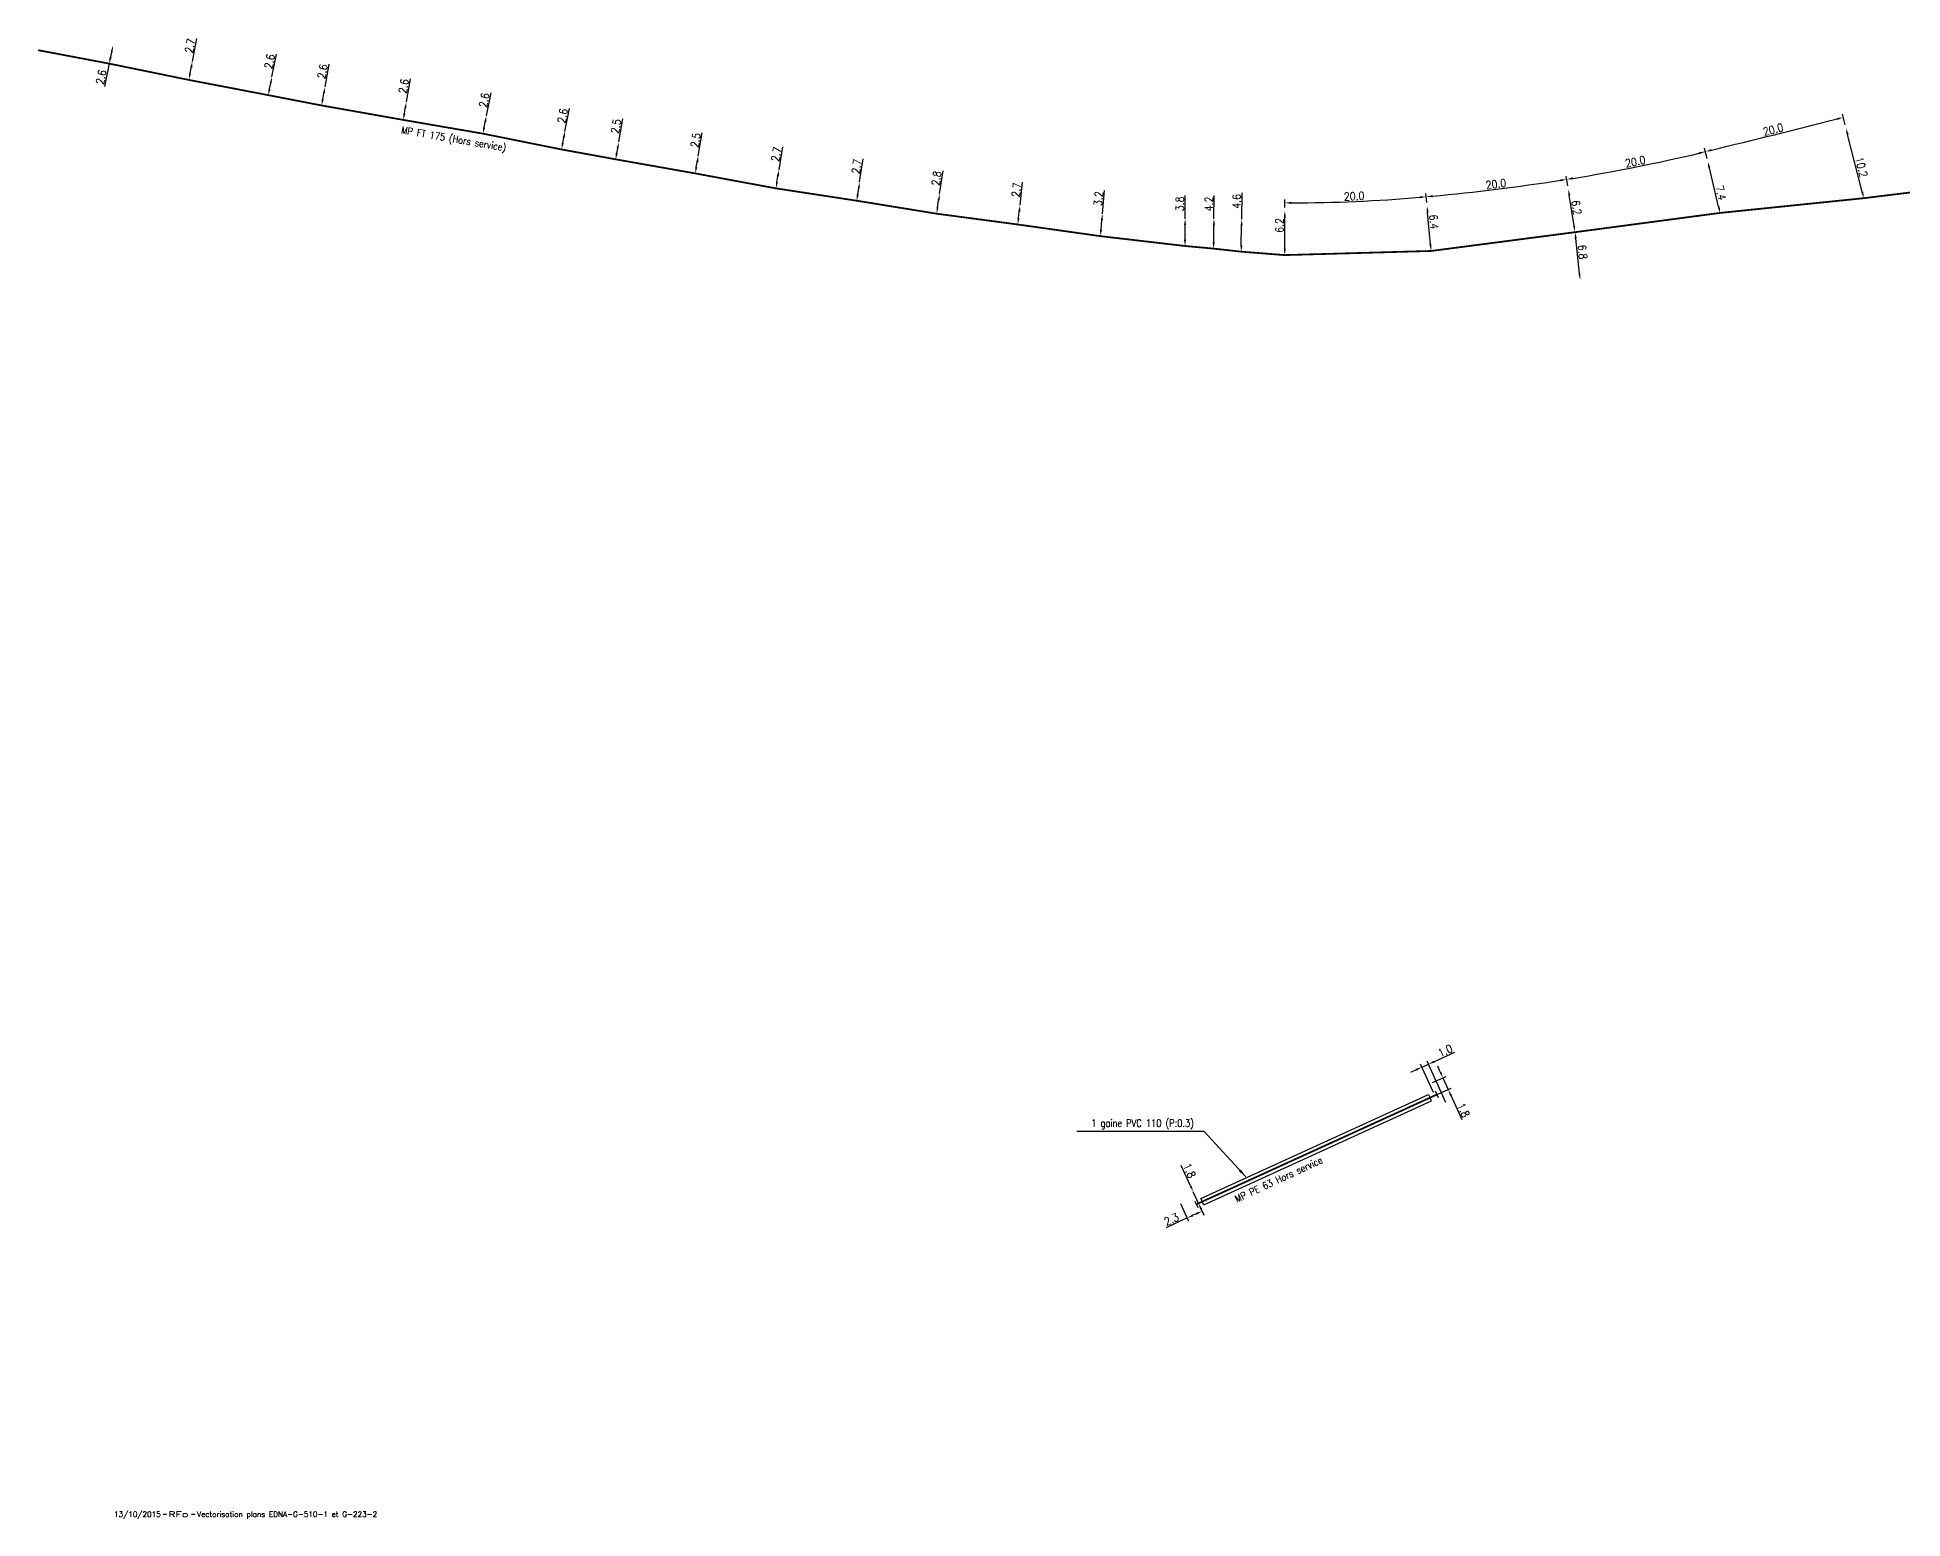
# Model space of a CAD drawing. Header units: millimetres. Extents: x 185000 to 185541, y 127257 to 127968.
# Drawn here: x 184999.9 to 185262.2, y 127760.1 to 127968.3 of the extents above; entities that cross this region are included whole.
import ezdxf
from ezdxf.enums import TextEntityAlignment as Align

# ---------------------------------------------------------------- set-up
doc = ezdxf.new("R2010")
doc.units = ezdxf.units.MM
doc.header["$PDMODE"] = 34
doc.layers.get('0').update_dxf_attribs({"linetype": 'CONTINUOUS'})
doc.layers.get('DEFPOINTS').update_dxf_attribs({"linetype": 'CONTINUOUS'})
doc.layers.add('G_908', color=5, linetype='CONTINUOUS')
doc.layers.add('G_910', color=7, linetype='CONTINUOUS', plot=False)
doc.styles.get("Standard").update_dxf_attribs({"font": 'romans.shx', "width": 0.85})
doc.linetypes.add('G_TYPB_PE', pattern='A,5,-0.3,["o",Standard,S=1.5,R=0,X=0,Y=-0.5],-1.65', length=6.95)
doc.linetypes.add('MP_HS', pattern='A,2,-1,["G",Standard,S=0.85,R=0,X=-0.27,Y=-0.4],-1', length=4)
doc.dimstyles.get("Standard").update_dxf_attribs({"dimtxt": 1.5, "dimasz": 1.2, "dimexe": 0.625, "dimexo": 0.625, "dimgap": 0.25, "dimtad": 1, "dimdec": 1, "dimzin": 0, "dimdsep": 46, "dimtxsty": 'Standard', "dimcen": -0.5, "dimadec": 0, "dimazin": 0, "dimtfac": 1, "dimtdec": 1, "dimtmove": 0, "dimatfit": 3, "dimfxl": 0, "dimtolj": 1, "dimtzin": 0, "dimarcsym": 0})

# ---------------------------------------------------------------- blocks, each defined once
blk = doc.blocks.new('*D2')
at = {"layer": 'DEFPOINTS', "color": 0, "linetype": 'Continuous', "transparency": 16777216}
for p in [(185195.5, 127824.01), (185196.39, 127819.61), (185198.13, 127818.18)]:
    blk.add_point(p, dxfattribs=at)
at = {"layer": 'G_908', "color": 0, "linetype": 'Continuous', "lineweight": -2, "transparency": 16777216}
for p, q in [((185196.32, 127824.38), (185199.18, 127825.68)), ((185193.77, 127823.23), (185192.95, 127822.86)), ((185196.2, 127820.04), (185194.39, 127824.02)), ((185194.59, 127823.6), (185195.5, 127824.01)), ((185197.94, 127818.61), (185195.31, 127824.44))]:
    blk.add_line(p, q, dxfattribs=at)
at = {"layer": 'G_908', "color": 0, "linetype": 'Continuous', "transparency": 16777216}
for points in [[(185193.71, 127823.36), (185193.83, 127823.09), (185194.59, 127823.6)], [(185196.26, 127824.52), (185196.38, 127824.24), (185195.5, 127824.01)]]:
    blk.add_solid(points, dxfattribs=at)
at = {"layer": 'G_908', "color": 0, "linetype": 'Continuous', "transparency": 16777216, "insert": (185197.85, 127825.9), "char_height": 1.125, "attachment_point": 5, "rotation": 24.341}
blk.add_mtext('\\A1;1.0', dxfattribs=at)
blk = doc.blocks.new('*D3')
at = {"layer": 'DEFPOINTS', "color": 0, "linetype": 'Continuous', "transparency": 16777216}
for p in [(185195.65, 127821.25), (185197.53, 127822.1), (185196.39, 127819.61)]:
    blk.add_point(p, dxfattribs=at)
at = {"layer": 'G_908', "color": 0, "linetype": 'Continuous', "lineweight": -2, "transparency": 16777216}
for p, q in [((185197.16, 127822.92), (185196.79, 127823.74)), ((185196.08, 127821.44), (185197.96, 127822.3)), ((185196.82, 127819.8), (185198.7, 127820.66)), ((185197.53, 127822.1), (185198.27, 127820.46)), ((185198.64, 127819.64), (185200.19, 127816.23))]:
    blk.add_line(p, q, dxfattribs=at)
at = {"layer": 'G_908', "color": 0, "linetype": 'Continuous', "transparency": 16777216}
for points in [[(185197.3, 127822.98), (185197.02, 127822.86), (185197.53, 127822.1)], [(185198.78, 127819.7), (185198.51, 127819.58), (185198.27, 127820.46)]]:
    blk.add_solid(points, dxfattribs=at)
at = {"layer": 'G_908', "color": 0, "linetype": 'Continuous', "transparency": 16777216, "insert": (185200.41, 127817.56), "char_height": 1.125, "attachment_point": 5, "rotation": 294.341}
blk.add_mtext('\\A1;1.8', dxfattribs=at)
blk = doc.blocks.new('*D4')
at = {"layer": 'DEFPOINTS', "color": 0, "linetype": 'Continuous', "transparency": 16777216}
for p in [(185160.45, 127804.86), (185163.16, 127804.45), (185161.57, 127802.4)]:
    blk.add_point(p, dxfattribs=at)
at = {"layer": 'G_908', "color": 0, "linetype": 'Continuous', "lineweight": -2, "transparency": 16777216}
for p, q in [((185160.64, 127804.43), (185161.77, 127801.97)), ((185161.57, 127802.4), (185158.59, 127801.03)), ((185162.85, 127802.98), (185162.39, 127802.77)), ((185163.36, 127804.02), (185163.86, 127802.93))]:
    blk.add_line(p, q, dxfattribs=at)
at = {"layer": 'G_908', "color": 0, "linetype": 'Continuous', "transparency": 16777216}
for points in [[(185162.33, 127802.91), (185162.45, 127802.64), (185161.57, 127802.4)], [(185162.78, 127803.12), (185162.91, 127802.84), (185163.66, 127803.35)]]:
    blk.add_solid(points, dxfattribs=at)
at = {"layer": 'G_908', "color": 0, "linetype": 'Continuous', "transparency": 16777216, "insert": (185159.36, 127802.21), "char_height": 1.125, "attachment_point": 5, "rotation": 24.5743}
blk.add_mtext('\\A1;2.3', dxfattribs=at)
blk = doc.blocks.new('*D5')
at = {"layer": 'DEFPOINTS', "color": 0, "linetype": 'Continuous', "transparency": 16777216}
for p in [(185162.42, 127806.08), (185162.42, 127806.08), (185163.16, 127804.45)]:
    blk.add_point(p, dxfattribs=at)
at = {"layer": 'G_908', "color": 0, "linetype": 'Continuous', "lineweight": -2, "transparency": 16777216}
for p, q in [((185162.04, 127806.9), (185160.73, 127809.76)), ((185163.16, 127804.45), (185162.42, 127806.08)), ((185163.54, 127803.63), (185163.91, 127802.81))]:
    blk.add_line(p, q, dxfattribs=at)
at = {"layer": 'G_908', "color": 0, "linetype": 'Continuous', "transparency": 16777216}
for points in [[(185162.18, 127806.96), (185161.91, 127806.84), (185162.42, 127806.08)], [(185163.68, 127803.69), (185163.4, 127803.57), (185163.16, 127804.45)]]:
    blk.add_solid(points, dxfattribs=at)
at = {"layer": 'G_908', "color": 0, "linetype": 'Continuous', "transparency": 16777216, "insert": (185161.88, 127809.05), "char_height": 1.125, "attachment_point": 5, "rotation": 294.5743}
blk.add_mtext('\\A1;1.8', dxfattribs=at)
blk = doc.blocks.new('G_340_07')
at = {"color": 0, "linetype": 'Continuous', "const_width": 0.25, "flags": 128}
blk.add_lwpolyline([(0, 0), (0.35, 0)], dxfattribs=at)
at = {"color": 0, "linetype": 'Continuous', "flags": 128}
blk.add_lwpolyline([(0.35, -0.5), (0.35, 0.5)], dxfattribs=at)
at = {"color": 0, "linetype": 'Continuous', "width": 0.75, "flags": 3}
for tag, p in [('DEF_LEG', (0, -5)), ('DEF_COUP', (0, -7.5)), ('DEF_TYPE', (0, -10))]:
    blk.add_attdef(tag, text='', height=1.2, dxfattribs=at).set_placement(p, align=Align.MIDDLE)
blk = doc.blocks.new('*D8')
at = {"layer": 'DEFPOINTS', "color": 0, "linetype": 'Continuous', "ltscale": 0.5, "transparency": 16777216}
for p in [(185175.3, 127943.93), (185175.3, 127943.93), (185175.29, 127937.73)]:
    blk.add_point(p, dxfattribs=at)
at = {"layer": 'G_908', "color": 0, "linetype": 'Continuous', "lineweight": -2, "ltscale": 0.5, "transparency": 16777216}
blk.add_line((185175.29, 127938.63), (185175.3, 127943.03), dxfattribs=at)
at = {"layer": 'G_908', "color": 0, "linetype": 'Continuous', "ltscale": 0.5, "transparency": 16777216}
for points in [[(185175.15, 127943.03), (185175.45, 127943.03), (185175.3, 127943.93)], [(185175.14, 127938.63), (185175.44, 127938.63), (185175.29, 127937.73)]]:
    blk.add_solid(points, dxfattribs=at)
at = {"layer": 'G_908', "color": 0, "linetype": 'Continuous', "ltscale": 0.5, "transparency": 16777216, "insert": (185174.55, 127941.9), "char_height": 1.125, "attachment_point": 5, "rotation": 89.8377}
blk.add_mtext('\\A1;6.2', dxfattribs=at)
blk = doc.blocks.new('*D9')
at = {"layer": 'DEFPOINTS', "color": 0, "linetype": 'Continuous', "ltscale": 0.5, "transparency": 16777216}
for p in [(185195.29, 127944.63), (185195.29, 127944.63), (185195.86, 127938.31)]:
    blk.add_point(p, dxfattribs=at)
at = {"layer": 'G_908', "color": 0, "linetype": 'Continuous', "lineweight": -2, "ltscale": 0.5, "transparency": 16777216}
blk.add_line((185195.78, 127939.21), (185195.37, 127943.74), dxfattribs=at)
at = {"layer": 'G_908', "color": 0, "linetype": 'Continuous', "ltscale": 0.5, "transparency": 16777216}
for points in [[(185195.52, 127943.75), (185195.22, 127943.72), (185195.29, 127944.63)], [(185195.93, 127939.22), (185195.63, 127939.19), (185195.86, 127938.31)]]:
    blk.add_solid(points, dxfattribs=at)
at = {"layer": 'G_908', "color": 0, "linetype": 'Continuous', "ltscale": 0.5, "transparency": 16777216, "insert": (185196.25, 127942.41), "char_height": 1.125, "attachment_point": 5, "rotation": 275.1269}
blk.add_mtext('\\A1;6.4', dxfattribs=at)
blk = doc.blocks.new('*D10')
at = {"layer": 'DEFPOINTS', "color": 0, "linetype": 'Continuous', "ltscale": 0.5, "transparency": 16777216}
for p in [(185215.15, 127947.02), (185215.15, 127947.02), (185216.11, 127940.95)]:
    blk.add_point(p, dxfattribs=at)
at = {"layer": 'G_908', "color": 0, "linetype": 'Continuous', "lineweight": -2, "ltscale": 0.5, "transparency": 16777216}
blk.add_line((185215.97, 127941.83), (185215.29, 127946.13), dxfattribs=at)
at = {"layer": 'G_908', "color": 0, "linetype": 'Continuous', "ltscale": 0.5, "transparency": 16777216}
for points in [[(185215.44, 127946.15), (185215.14, 127946.11), (185215.15, 127947.02)], [(185216.12, 127941.86), (185215.83, 127941.81), (185216.11, 127940.95)]]:
    blk.add_solid(points, dxfattribs=at)
at = {"layer": 'G_908', "color": 0, "linetype": 'Continuous', "ltscale": 0.5, "transparency": 16777216, "insert": (185216.32, 127944.42), "char_height": 1.125, "attachment_point": 5, "rotation": 279.0235}
blk.add_mtext('\\A1;6.2', dxfattribs=at)
blk = doc.blocks.new('*D11')
at = {"layer": 'DEFPOINTS', "color": 0, "linetype": 'Continuous', "ltscale": 0.5, "transparency": 16777216}
for p in [(185216.11, 127940.95), (185216.11, 127940.95), (185216.82, 127934.23)]:
    blk.add_point(p, dxfattribs=at)
at = {"layer": 'G_908', "color": 0, "linetype": 'Continuous', "lineweight": -2, "ltscale": 0.5, "transparency": 16777216}
for p, q in [((185216.58, 127940.99), (185216.58, 127940.99)), ((185216.73, 127935.13), (185216.21, 127940.05))]:
    blk.add_line(p, q, dxfattribs=at)
at = {"layer": 'G_908', "color": 0, "linetype": 'Continuous', "ltscale": 0.5, "transparency": 16777216}
for points in [[(185216.36, 127940.07), (185216.06, 127940.03), (185216.11, 127940.95)], [(185216.87, 127935.14), (185216.58, 127935.11), (185216.82, 127934.23)]]:
    blk.add_solid(points, dxfattribs=at)
at = {"layer": 'G_908', "color": 0, "linetype": 'Continuous', "ltscale": 0.5, "transparency": 16777216, "insert": (185217.16, 127938.17), "char_height": 1.125, "attachment_point": 5, "rotation": 275.9938}
blk.add_mtext('\\A1;6.8', dxfattribs=at)
blk = doc.blocks.new('*D12')
at = {"layer": 'DEFPOINTS', "color": 0, "linetype": 'Continuous', "ltscale": 0.5, "transparency": 16777216}
for p in [(185234.78, 127950.85), (185234.78, 127950.85), (185236.51, 127943.66)]:
    blk.add_point(p, dxfattribs=at)
at = {"layer": 'G_908', "color": 0, "linetype": 'Continuous', "lineweight": -2, "ltscale": 0.5, "transparency": 16777216}
blk.add_line((185236.3, 127944.53), (185234.99, 127949.98), dxfattribs=at)
at = {"layer": 'G_908', "color": 0, "linetype": 'Continuous', "ltscale": 0.5, "transparency": 16777216}
for points in [[(185235.14, 127950.01), (185234.84, 127949.94), (185234.78, 127950.85)], [(185236.45, 127944.57), (185236.15, 127944.5), (185236.51, 127943.66)]]:
    blk.add_solid(points, dxfattribs=at)
at = {"layer": 'G_908', "color": 0, "linetype": 'Continuous', "ltscale": 0.5, "transparency": 16777216, "insert": (185236.6, 127946.48), "char_height": 1.125, "attachment_point": 5, "rotation": 283.522}
blk.add_mtext('\\A1;7.4', dxfattribs=at)
blk = doc.blocks.new('*D13')
at = {"layer": 'DEFPOINTS', "color": 0, "linetype": 'Continuous', "ltscale": 0.5, "transparency": 16777216}
for p in [(185254.22, 127955.57), (185254.22, 127955.57), (185256.72, 127945.73)]:
    blk.add_point(p, dxfattribs=at)
at = {"layer": 'G_908', "color": 0, "linetype": 'Continuous', "lineweight": -2, "ltscale": 0.5, "transparency": 16777216}
blk.add_line((185256.5, 127946.6), (185254.44, 127954.69), dxfattribs=at)
at = {"layer": 'G_908', "color": 0, "linetype": 'Continuous', "ltscale": 0.5, "transparency": 16777216}
for points in [[(185254.58, 127954.73), (185254.29, 127954.66), (185254.22, 127955.57)], [(185256.64, 127946.64), (185256.35, 127946.56), (185256.72, 127945.73)]]:
    blk.add_solid(points, dxfattribs=at)
at = {"layer": 'G_908', "color": 0, "linetype": 'Continuous', "ltscale": 0.5, "transparency": 16777216, "insert": (185256.38, 127950.1), "char_height": 1.125, "attachment_point": 5, "rotation": 284.2796}
blk.add_mtext('\\A1;10.2', dxfattribs=at)
blk = doc.blocks.new('*D16')
at = {"layer": 'DEFPOINTS', "color": 0, "linetype": 'Continuous', "ltscale": 0.5, "transparency": 16777216}
for p in [(185169.23, 127942.76), (185169.23, 127942.76), (185169.17, 127938.21)]:
    blk.add_point(p, dxfattribs=at)
at = {"layer": 'G_908', "color": 0, "linetype": 'Continuous', "lineweight": -2, "ltscale": 0.5, "transparency": 16777216}
for p, q in [((185169.23, 127942.76), (185169.28, 127946.46)), ((185169.18, 127939.11), (185169.22, 127941.86))]:
    blk.add_line(p, q, dxfattribs=at)
at = {"layer": 'G_908', "color": 0, "linetype": 'Continuous', "ltscale": 0.5, "transparency": 16777216}
for points in [[(185169.07, 127941.87), (185169.37, 127941.86), (185169.23, 127942.76)], [(185169.03, 127939.12), (185169.33, 127939.11), (185169.17, 127938.21)]]:
    blk.add_solid(points, dxfattribs=at)
at = {"layer": 'G_908', "color": 0, "linetype": 'Continuous', "ltscale": 0.5, "transparency": 16777216, "insert": (185168.52, 127945.28), "char_height": 1.125, "attachment_point": 5, "rotation": 89.1927}
blk.add_mtext('\\A1;4.6', dxfattribs=at)
blk = doc.blocks.new('*D17')
at = {"layer": 'DEFPOINTS', "color": 0, "linetype": 'Continuous', "ltscale": 0.5, "transparency": 16777216}
for p in [(185165.33, 127942.82), (185165.33, 127942.82), (185165.28, 127938.64)]:
    blk.add_point(p, dxfattribs=at)
at = {"layer": 'G_908', "color": 0, "linetype": 'Continuous', "lineweight": -2, "ltscale": 0.5, "transparency": 16777216}
for p, q in [((185165.33, 127942.82), (185165.38, 127946.09)), ((185165.29, 127939.54), (185165.32, 127941.92))]:
    blk.add_line(p, q, dxfattribs=at)
at = {"layer": 'G_908', "color": 0, "linetype": 'Continuous', "ltscale": 0.5, "transparency": 16777216}
for points in [[(185165.17, 127941.92), (185165.47, 127941.91), (185165.33, 127942.82)], [(185165.14, 127939.54), (185165.44, 127939.53), (185165.28, 127938.64)]]:
    blk.add_solid(points, dxfattribs=at)
at = {"layer": 'G_908', "color": 0, "linetype": 'Continuous', "ltscale": 0.5, "transparency": 16777216, "insert": (185164.61, 127944.92), "char_height": 1.125, "attachment_point": 5, "rotation": 89.2191}
blk.add_mtext('\\A1;4.2', dxfattribs=at)
blk = doc.blocks.new('*D18')
at = {"layer": 'DEFPOINTS', "color": 0, "linetype": 'Continuous', "ltscale": 0.5, "transparency": 16777216}
for p in [(185161.27, 127942.84), (185161.27, 127942.84), (185161.26, 127939.01)]:
    blk.add_point(p, dxfattribs=at)
at = {"layer": 'G_908', "color": 0, "linetype": 'Continuous', "lineweight": -2, "ltscale": 0.5, "transparency": 16777216}
for p, q in [((185161.27, 127942.84), (185161.28, 127946.12)), ((185161.26, 127939.91), (185161.27, 127941.94))]:
    blk.add_line(p, q, dxfattribs=at)
at = {"layer": 'G_908', "color": 0, "linetype": 'Continuous', "ltscale": 0.5, "transparency": 16777216}
for points in [[(185161.12, 127941.94), (185161.42, 127941.94), (185161.27, 127942.84)], [(185161.11, 127939.91), (185161.41, 127939.91), (185161.26, 127939.01)]]:
    blk.add_solid(points, dxfattribs=at)
at = {"layer": 'G_908', "color": 0, "linetype": 'Continuous', "ltscale": 0.5, "transparency": 16777216, "insert": (185160.53, 127944.93), "char_height": 1.125, "attachment_point": 5, "rotation": 89.7863}
blk.add_mtext('\\A1;3.8', dxfattribs=at)
blk = doc.blocks.new('*D19')
at = {"layer": 'DEFPOINTS', "color": 0, "linetype": 'Continuous', "ltscale": 0.5, "transparency": 16777216}
for p in [(185149.65, 127943.52), (185149.65, 127943.52), (185149.37, 127940.39)]:
    blk.add_point(p, dxfattribs=at)
at = {"layer": 'G_908', "color": 0, "linetype": 'Continuous', "lineweight": -2, "ltscale": 0.5, "transparency": 16777216}
for p, q in [((185149.65, 127943.52), (185149.95, 127946.79)), ((185149.45, 127941.28), (185149.57, 127942.63))]:
    blk.add_line(p, q, dxfattribs=at)
at = {"layer": 'G_908', "color": 0, "linetype": 'Continuous', "ltscale": 0.5, "transparency": 16777216}
for points in [[(185149.42, 127942.64), (185149.72, 127942.61), (185149.65, 127943.52)], [(185149.3, 127941.3), (185149.6, 127941.27), (185149.37, 127940.39)]]:
    blk.add_solid(points, dxfattribs=at)
at = {"layer": 'G_908', "color": 0, "linetype": 'Continuous', "ltscale": 0.5, "transparency": 16777216, "insert": (185149.09, 127945.67), "char_height": 1.125, "attachment_point": 5, "rotation": 84.8482}
blk.add_mtext('\\A1;3.2', dxfattribs=at)
blk = doc.blocks.new('*D20')
at = {"layer": 'DEFPOINTS', "color": 0, "linetype": 'Continuous', "ltscale": 0.5, "transparency": 16777216}
for p in [(185138.06, 127944.74), (185138.06, 127944.74), (185137.75, 127942.03)]:
    blk.add_point(p, dxfattribs=at)
at = {"layer": 'G_908', "color": 0, "linetype": 'Continuous', "lineweight": -2, "ltscale": 0.5, "transparency": 16777216}
for p, q in [((185138.06, 127944.74), (185138.43, 127948)), ((185137.85, 127942.93), (185137.95, 127943.85))]:
    blk.add_line(p, q, dxfattribs=at)
at = {"layer": 'G_908', "color": 0, "linetype": 'Continuous', "ltscale": 0.5, "transparency": 16777216}
for points in [[(185137.8, 127943.87), (185138.1, 127943.83), (185138.06, 127944.74)], [(185137.7, 127942.94), (185138, 127942.91), (185137.75, 127942.03)]]:
    blk.add_solid(points, dxfattribs=at)
at = {"layer": 'G_908', "color": 0, "linetype": 'Continuous', "ltscale": 0.5, "transparency": 16777216, "insert": (185137.55, 127946.9), "char_height": 1.125, "attachment_point": 5, "rotation": 83.4578}
blk.add_mtext('\\A1;2.7', dxfattribs=at)
blk = doc.blocks.new('*D21')
at = {"layer": 'DEFPOINTS', "color": 0, "linetype": 'Continuous', "ltscale": 0.5, "transparency": 16777216}
for p in [(185126.75, 127946.34), (185126.75, 127946.34), (185126.33, 127943.55)]:
    blk.add_point(p, dxfattribs=at)
at = {"layer": 'G_908', "color": 0, "linetype": 'Continuous', "lineweight": -2, "ltscale": 0.5, "transparency": 16777216}
for p, q in [((185126.75, 127946.34), (185127.23, 127949.58)), ((185126.47, 127944.44), (185126.62, 127945.45))]:
    blk.add_line(p, q, dxfattribs=at)
at = {"layer": 'G_908', "color": 0, "linetype": 'Continuous', "ltscale": 0.5, "transparency": 16777216}
for points in [[(185126.47, 127945.47), (185126.76, 127945.43), (185126.75, 127946.34)], [(185126.32, 127944.46), (185126.61, 127944.42), (185126.33, 127943.55)]]:
    blk.add_solid(points, dxfattribs=at)
at = {"layer": 'G_908', "color": 0, "linetype": 'Continuous', "ltscale": 0.5, "transparency": 16777216, "insert": (185126.31, 127948.52), "char_height": 1.125, "attachment_point": 5, "rotation": 81.5388}
blk.add_mtext('\\A1;2.8', dxfattribs=at)
blk = doc.blocks.new('*D22')
at = {"layer": 'DEFPOINTS', "color": 0, "linetype": 'Continuous', "ltscale": 0.5, "transparency": 16777216}
for p in [(185115.51, 127948.01), (185115.51, 127948.01), (185115.12, 127945.37)]:
    blk.add_point(p, dxfattribs=at)
at = {"layer": 'G_908', "color": 0, "linetype": 'Continuous', "lineweight": -2, "ltscale": 0.5, "transparency": 16777216}
for p, q in [((185115.51, 127948.01), (185115.99, 127951.25)), ((185115.25, 127946.26), (185115.38, 127947.12))]:
    blk.add_line(p, q, dxfattribs=at)
at = {"layer": 'G_908', "color": 0, "linetype": 'Continuous', "ltscale": 0.5, "transparency": 16777216}
for points in [[(185115.1, 127946.28), (185115.4, 127946.24), (185115.12, 127945.37)], [(185115.23, 127947.14), (185115.53, 127947.1), (185115.51, 127948.01)]]:
    blk.add_solid(points, dxfattribs=at)
at = {"layer": 'G_908', "color": 0, "linetype": 'Continuous', "ltscale": 0.5, "transparency": 16777216, "insert": (185115.08, 127950.19), "char_height": 1.125, "attachment_point": 5, "rotation": 81.5388}
blk.add_mtext('\\A1;2.7', dxfattribs=at)
blk = doc.blocks.new('*D23')
at = {"layer": 'DEFPOINTS', "color": 0, "linetype": 'Continuous', "ltscale": 0.5, "transparency": 16777216}
for p in [(185104.17, 127949.72), (185104.17, 127949.72), (185103.73, 127947.11)]:
    blk.add_point(p, dxfattribs=at)
at = {"layer": 'G_908', "color": 0, "linetype": 'Continuous', "lineweight": -2, "ltscale": 0.5, "transparency": 16777216}
for p, q in [((185104.17, 127949.72), (185104.72, 127952.95)), ((185103.88, 127948), (185104.02, 127948.83))]:
    blk.add_line(p, q, dxfattribs=at)
at = {"layer": 'G_908', "color": 0, "linetype": 'Continuous', "ltscale": 0.5, "transparency": 16777216}
for points in [[(185103.87, 127948.86), (185104.17, 127948.81), (185104.17, 127949.72)], [(185103.73, 127948.02), (185104.03, 127947.97), (185103.73, 127947.11)]]:
    blk.add_solid(points, dxfattribs=at)
at = {"layer": 'G_908', "color": 0, "linetype": 'Continuous', "ltscale": 0.5, "transparency": 16777216, "insert": (185103.78, 127951.91), "char_height": 1.125, "attachment_point": 5, "rotation": 80.3931}
blk.add_mtext('\\A1;2.7', dxfattribs=at)
blk = doc.blocks.new('*D24')
at = {"layer": 'DEFPOINTS', "color": 0, "linetype": 'Continuous', "ltscale": 0.5, "transparency": 16777216}
for p in [(185092.82, 127951.69), (185092.82, 127951.69), (185092.39, 127949.21)]:
    blk.add_point(p, dxfattribs=at)
at = {"layer": 'G_908', "color": 0, "linetype": 'Continuous', "lineweight": -2, "ltscale": 0.5, "transparency": 16777216}
for p, q in [((185092.82, 127951.69), (185093.38, 127954.92)), ((185092.54, 127950.09), (185092.67, 127950.8))]:
    blk.add_line(p, q, dxfattribs=at)
at = {"layer": 'G_908', "color": 0, "linetype": 'Continuous', "ltscale": 0.5, "transparency": 16777216}
for points in [[(185092.52, 127950.83), (185092.81, 127950.78), (185092.82, 127951.69)], [(185092.39, 127950.12), (185092.69, 127950.07), (185092.39, 127949.21)]]:
    blk.add_solid(points, dxfattribs=at)
at = {"layer": 'G_908', "color": 0, "linetype": 'Continuous', "ltscale": 0.5, "transparency": 16777216, "insert": (185092.44, 127953.88), "char_height": 1.125, "attachment_point": 5, "rotation": 80.1277}
blk.add_mtext('\\A1;2.5', dxfattribs=at)
blk = doc.blocks.new('*D25')
at = {"layer": 'DEFPOINTS', "color": 0, "linetype": 'Continuous', "ltscale": 0.5, "transparency": 16777216}
for p in [(185081.64, 127953.65), (185081.64, 127953.65), (185081.21, 127951.19)]:
    blk.add_point(p, dxfattribs=at)
at = {"layer": 'G_908', "color": 0, "linetype": 'Continuous', "lineweight": -2, "ltscale": 0.5, "transparency": 16777216}
for p, q in [((185081.64, 127953.65), (185082.21, 127956.88)), ((185081.36, 127952.08), (185081.49, 127952.77))]:
    blk.add_line(p, q, dxfattribs=at)
at = {"layer": 'G_908', "color": 0, "linetype": 'Continuous', "ltscale": 0.5, "transparency": 16777216}
for points in [[(185081.22, 127952.1), (185081.51, 127952.05), (185081.21, 127951.19)], [(185081.34, 127952.79), (185081.63, 127952.74), (185081.64, 127953.65)]]:
    blk.add_solid(points, dxfattribs=at)
at = {"layer": 'G_908', "color": 0, "linetype": 'Continuous', "ltscale": 0.5, "transparency": 16777216, "insert": (185081.26, 127955.84), "char_height": 1.125, "attachment_point": 5, "rotation": 80.0252}
blk.add_mtext('\\A1;2.5', dxfattribs=at)
blk = doc.blocks.new('*D26')
at = {"layer": 'DEFPOINTS', "color": 0, "linetype": 'Continuous', "ltscale": 0.5, "transparency": 16777216}
for p in [(185074.07, 127955.11), (185074.07, 127955.11), (185073.58, 127952.58)]:
    blk.add_point(p, dxfattribs=at)
at = {"layer": 'G_908', "color": 0, "linetype": 'Continuous', "lineweight": -2, "ltscale": 0.5, "transparency": 16777216}
for p, q in [((185074.07, 127955.11), (185074.69, 127958.33)), ((185073.75, 127953.47), (185073.9, 127954.22))]:
    blk.add_line(p, q, dxfattribs=at)
at = {"layer": 'G_908', "color": 0, "linetype": 'Continuous', "ltscale": 0.5, "transparency": 16777216}
for points in [[(185073.75, 127954.25), (185074.05, 127954.2), (185074.07, 127955.11)], [(185073.61, 127953.5), (185073.9, 127953.44), (185073.58, 127952.58)]]:
    blk.add_solid(points, dxfattribs=at)
at = {"layer": 'G_908', "color": 0, "linetype": 'Continuous', "ltscale": 0.5, "transparency": 16777216, "insert": (185073.73, 127957.3), "char_height": 1.125, "attachment_point": 5, "rotation": 79.1148}
blk.add_mtext('\\A1;2.6', dxfattribs=at)
blk = doc.blocks.new('*D27')
at = {"layer": 'DEFPOINTS', "color": 0, "linetype": 'Continuous', "ltscale": 0.5, "transparency": 16777216}
for p in [(185063.04, 127957.32), (185063.04, 127957.32), (185062.53, 127954.8)]:
    blk.add_point(p, dxfattribs=at)
at = {"layer": 'G_908', "color": 0, "linetype": 'Continuous', "lineweight": -2, "ltscale": 0.5, "transparency": 16777216}
for p, q in [((185063.04, 127957.32), (185063.68, 127960.53)), ((185062.71, 127955.68), (185062.86, 127956.43))]:
    blk.add_line(p, q, dxfattribs=at)
at = {"layer": 'G_908', "color": 0, "linetype": 'Continuous', "ltscale": 0.5, "transparency": 16777216}
for points in [[(185062.71, 127956.46), (185063.01, 127956.41), (185063.04, 127957.32)], [(185062.56, 127955.71), (185062.86, 127955.65), (185062.53, 127954.8)]]:
    blk.add_solid(points, dxfattribs=at)
at = {"layer": 'G_908', "color": 0, "linetype": 'Continuous', "ltscale": 0.5, "transparency": 16777216, "insert": (185062.71, 127959.51), "char_height": 1.125, "attachment_point": 5, "rotation": 78.6621}
blk.add_mtext('\\A1;2.6', dxfattribs=at)
blk = doc.blocks.new('*D28')
at = {"layer": 'DEFPOINTS', "color": 0, "linetype": 'Continuous', "ltscale": 0.5, "transparency": 16777216}
for p in [(185051.78, 127959.27), (185051.78, 127959.27), (185051.34, 127956.73)]:
    blk.add_point(p, dxfattribs=at)
at = {"layer": 'G_908', "color": 0, "linetype": 'Continuous', "lineweight": -2, "ltscale": 0.5, "transparency": 16777216}
for p, q in [((185051.78, 127959.27), (185052.34, 127962.5)), ((185051.49, 127957.62), (185051.62, 127958.39))]:
    blk.add_line(p, q, dxfattribs=at)
at = {"layer": 'G_908', "color": 0, "linetype": 'Continuous', "ltscale": 0.5, "transparency": 16777216}
for points in [[(185051.48, 127958.41), (185051.77, 127958.36), (185051.78, 127959.27)], [(185051.34, 127957.64), (185051.64, 127957.59), (185051.34, 127956.73)]]:
    blk.add_solid(points, dxfattribs=at)
at = {"layer": 'G_908', "color": 0, "linetype": 'Continuous', "ltscale": 0.5, "transparency": 16777216, "insert": (185051.39, 127961.46), "char_height": 1.125, "attachment_point": 5, "rotation": 80.1729}
blk.add_mtext('\\A1;2.6', dxfattribs=at)
blk = doc.blocks.new('*D29')
at = {"layer": 'DEFPOINTS', "color": 0, "linetype": 'Continuous', "ltscale": 0.5, "transparency": 16777216}
for p in [(185040.34, 127961.36), (185040.34, 127961.36), (185039.86, 127958.76)]:
    blk.add_point(p, dxfattribs=at)
at = {"layer": 'G_908', "color": 0, "linetype": 'Continuous', "lineweight": -2, "ltscale": 0.5, "transparency": 16777216}
for p, q in [((185040.34, 127961.36), (185040.92, 127964.58)), ((185040.02, 127959.64), (185040.17, 127960.47))]:
    blk.add_line(p, q, dxfattribs=at)
at = {"layer": 'G_908', "color": 0, "linetype": 'Continuous', "ltscale": 0.5, "transparency": 16777216}
for points in [[(185039.88, 127959.67), (185040.17, 127959.62), (185039.86, 127958.76)], [(185040.03, 127960.5), (185040.32, 127960.44), (185040.34, 127961.36)]]:
    blk.add_solid(points, dxfattribs=at)
at = {"layer": 'G_908', "color": 0, "linetype": 'Continuous', "ltscale": 0.5, "transparency": 16777216, "insert": (185039.97, 127963.55), "char_height": 1.125, "attachment_point": 5, "rotation": 79.6838}
blk.add_mtext('\\A1;2.6', dxfattribs=at)
blk = doc.blocks.new('*D30')
at = {"layer": 'DEFPOINTS', "color": 0, "linetype": 'Continuous', "ltscale": 0.5, "transparency": 16777216}
for p in [(185032.87, 127962.77), (185032.87, 127962.77), (185032.36, 127960.21)]:
    blk.add_point(p, dxfattribs=at)
at = {"layer": 'G_908', "color": 0, "linetype": 'Continuous', "lineweight": -2, "ltscale": 0.5, "transparency": 16777216}
for p, q in [((185032.87, 127962.77), (185033.5, 127965.99)), ((185032.54, 127961.09), (185032.69, 127961.89))]:
    blk.add_line(p, q, dxfattribs=at)
at = {"layer": 'G_908', "color": 0, "linetype": 'Continuous', "ltscale": 0.5, "transparency": 16777216}
for points in [[(185032.55, 127961.91), (185032.84, 127961.86), (185032.87, 127962.77)], [(185032.39, 127961.12), (185032.68, 127961.06), (185032.36, 127960.21)]]:
    blk.add_solid(points, dxfattribs=at)
at = {"layer": 'G_908', "color": 0, "linetype": 'Continuous', "ltscale": 0.5, "transparency": 16777216, "insert": (185032.54, 127964.96), "char_height": 1.125, "attachment_point": 5, "rotation": 78.8522}
blk.add_mtext('\\A1;2.6', dxfattribs=at)
blk = doc.blocks.new('*D31')
at = {"layer": 'DEFPOINTS', "color": 0, "linetype": 'Continuous', "ltscale": 0.5, "transparency": 16777216}
for p in [(185021.68, 127964.96), (185021.68, 127964.96), (185021.18, 127962.35)]:
    blk.add_point(p, dxfattribs=at)
at = {"layer": 'G_908', "color": 0, "linetype": 'Continuous', "lineweight": -2, "ltscale": 0.5, "transparency": 16777216}
for p, q in [((185021.68, 127964.96), (185022.3, 127968.18)), ((185021.35, 127963.23), (185021.51, 127964.07))]:
    blk.add_line(p, q, dxfattribs=at)
at = {"layer": 'G_908', "color": 0, "linetype": 'Continuous', "ltscale": 0.5, "transparency": 16777216}
for points in [[(185021.36, 127964.1), (185021.66, 127964.05), (185021.68, 127964.96)], [(185021.2, 127963.26), (185021.49, 127963.2), (185021.18, 127962.35)]]:
    blk.add_solid(points, dxfattribs=at)
at = {"layer": 'G_908', "color": 0, "linetype": 'Continuous', "ltscale": 0.5, "transparency": 16777216, "insert": (185021.34, 127967.15), "char_height": 1.125, "attachment_point": 5, "rotation": 79.0898}
blk.add_mtext('\\A1;2.7', dxfattribs=at)
blk = doc.blocks.new('*D32')
at = {"layer": 'DEFPOINTS', "color": 0, "linetype": 'Continuous', "ltscale": 0.5, "transparency": 16777216}
for p in [(185010.51, 127967.15), (185010.51, 127967.15), (185010, 127964.64)]:
    blk.add_point(p, dxfattribs=at)
at = {"layer": 'G_908', "color": 0, "linetype": 'Continuous', "lineweight": -2, "ltscale": 0.5, "transparency": 16777216}
for p, q in [((185010, 127964.64), (185009.34, 127961.43)), ((185010.33, 127966.27), (185010.18, 127965.53))]:
    blk.add_line(p, q, dxfattribs=at)
at = {"layer": 'G_908', "color": 0, "linetype": 'Continuous', "ltscale": 0.5, "transparency": 16777216}
for points in [[(185010.19, 127966.3), (185010.48, 127966.24), (185010.51, 127967.15)], [(185010.03, 127965.56), (185010.33, 127965.5), (185010, 127964.64)]]:
    blk.add_solid(points, dxfattribs=at)
at = {"layer": 'G_908', "color": 0, "linetype": 'Continuous', "ltscale": 0.5, "transparency": 16777216, "insert": (185008.85, 127962.75), "char_height": 1.125, "attachment_point": 5, "rotation": 78.4417}
blk.add_mtext('\\A1;2.6', dxfattribs=at)
blk = doc.blocks.new('GIS_MODF')
at = {"color": 0, "linetype": 'Continuous', "flags": 128}
for points in [[(-2.26, -0.01), (-1.76, -0.01)], [(1.76, -0.01), (2.26, -0.01)]]:
    blk.add_lwpolyline(points, dxfattribs=at)
at = {"color": 0, "linetype": 'Continuous'}
blk.add_attdef('DATE', text='', height=0.75, dxfattribs=at).set_placement((-2.58, -0.39), align=Align.RIGHT)
at = {"color": 0, "linetype": 'Continuous', "width": 3.590909}
blk.add_attdef('USER', text='', height=0.75, dxfattribs=at).set_placement((-1.52, -0.39), (1.31, -0.39), align=Align.FIT)
at = {"color": 0, "linetype": 'Continuous'}
blk.add_attdef('DESC', (2.53, -0.39), '', height=0.75, dxfattribs=at)
blk = doc.blocks.new('*D33')
at = {"layer": 'DEFPOINTS', "color": 0, "linetype": 'Continuous', "ltscale": 0.5, "transparency": 16777216}
for p in [(185175.3, 127943.93), (185188.56, 127945.44), (185195.29, 127944.63), (185195.86, 127938.31), (185175.29, 127937.73)]:
    blk.add_point(p, dxfattribs=at)
at = {"layer": 'G_908', "color": 0, "linetype": 'Continuous', "lineweight": -2, "ltscale": 0.5, "transparency": 16777216}
for p, q in [((185195.25, 127945.1), (185195.13, 127946.4)), ((185175.31, 127944.4), (185175.31, 127945.54))]:
    blk.add_line(p, q, dxfattribs=at)
blk.add_arc((185175.92, 128160.57), 215.5, 270.077, 274.8876, dxfattribs=at)
at = {"layer": 'G_908', "color": 0, "linetype": 'Continuous', "ltscale": 0.5, "transparency": 16777216}
for points in [[(185176.21, 127944.92), (185176.21, 127945.22), (185175.31, 127945.07)], [(185194.27, 127946), (185194.29, 127945.7), (185195.18, 127945.93)]]:
    blk.add_solid(points, dxfattribs=at)
at = {"layer": 'G_908', "color": 0, "linetype": 'Continuous', "ltscale": 0.5, "transparency": 16777216, "insert": (185185.04, 127946.01), "char_height": 1.125, "attachment_point": 5, "rotation": 2.4335}
blk.add_mtext('\\A1;20.0', dxfattribs=at)
blk = doc.blocks.new('*D34')
at = {"layer": 'DEFPOINTS', "color": 0, "linetype": 'Continuous', "ltscale": 0.5, "transparency": 16777216}
for p in [(185201.78, 127946.6), (185215.15, 127947.02), (185195.29, 127944.63), (185216.11, 127940.95), (185195.86, 127938.31)]:
    blk.add_point(p, dxfattribs=at)
at = {"layer": 'G_908', "color": 0, "linetype": 'Continuous', "lineweight": -2, "ltscale": 0.5, "transparency": 16777216}
for p, q in [((185215.08, 127947.48), (185214.86, 127948.84)), ((185195.25, 127945.1), (185195.13, 127946.4))]:
    blk.add_line(p, q, dxfattribs=at)
blk.add_arc((185169.01, 128237.55), 292.79, 275.303, 278.8474, dxfattribs=at)
at = {"layer": 'G_908', "color": 0, "linetype": 'Continuous', "ltscale": 0.5, "transparency": 16777216}
for points in [[(185196.09, 127945.86), (185196.06, 127946.16), (185195.18, 127945.93)], [(185214.02, 127948.39), (185214.07, 127948.09), (185214.93, 127948.38)]]:
    blk.add_solid(points, dxfattribs=at)
at = {"layer": 'G_908', "color": 0, "linetype": 'Continuous', "ltscale": 0.5, "transparency": 16777216, "insert": (185204.98, 127947.73), "char_height": 1.125, "attachment_point": 5, "rotation": 7.0752}
blk.add_mtext('\\A1;20.0', dxfattribs=at)
blk = doc.blocks.new('*D35')
at = {"layer": 'DEFPOINTS', "color": 0, "linetype": 'Continuous', "ltscale": 0.5, "transparency": 16777216}
for p in [(185221.47, 127949.51), (185234.78, 127950.85), (185215.15, 127947.02), (185236.51, 127943.66), (185216.11, 127940.95)]:
    blk.add_point(p, dxfattribs=at)
at = {"layer": 'G_908', "color": 0, "linetype": 'Continuous', "lineweight": -2, "ltscale": 0.5, "transparency": 16777216}
for p, q in [((185234.67, 127951.31), (185234.33, 127952.72)), ((185215.08, 127947.48), (185214.86, 127948.84))]:
    blk.add_line(p, q, dxfattribs=at)
blk.add_arc((185175.19, 128198.62), 253.38, 279.227, 283.3185, dxfattribs=at)
at = {"layer": 'G_908', "color": 0, "linetype": 'Continuous', "ltscale": 0.5, "transparency": 16777216}
for points in [[(185233.53, 127952.21), (185233.6, 127951.91), (185234.44, 127952.27)], [(185215.85, 127948.38), (185215.8, 127948.67), (185214.93, 127948.38)]]:
    blk.add_solid(points, dxfattribs=at)
at = {"layer": 'G_908', "color": 0, "linetype": 'Continuous', "ltscale": 0.5, "transparency": 16777216, "insert": (185224.58, 127950.87), "char_height": 1.125, "attachment_point": 5, "rotation": 11.2727}
blk.add_mtext('\\A1;20.0', dxfattribs=at)
blk = doc.blocks.new('*D36')
at = {"layer": 'DEFPOINTS', "color": 0, "linetype": 'Continuous', "ltscale": 0.5, "transparency": 16777216}
for p in [(185254.22, 127955.57), (185240.91, 127953.85), (185234.78, 127950.85), (185236.51, 127943.66), (185256.72, 127945.73)]:
    blk.add_point(p, dxfattribs=at)
at = {"layer": 'G_908', "color": 0, "linetype": 'Continuous', "lineweight": -2, "ltscale": 0.5, "transparency": 16777216}
for p, q in [((185254.1, 127956.02), (185253.71, 127957.54)), ((185234.67, 127951.31), (185234.33, 127952.74))]:
    blk.add_line(p, q, dxfattribs=at)
blk.add_arc((184881.13, 129421.41), 1511.01, 283.55612, 284.24548, dxfattribs=at)
at = {"layer": 'G_908', "color": 0, "linetype": 'Continuous', "ltscale": 0.5, "transparency": 16777216}
for points in [[(185252.92, 127957.01), (185252.99, 127956.72), (185253.83, 127957.08)], [(185235.35, 127952.35), (185235.27, 127952.64), (185234.44, 127952.28)]]:
    blk.add_solid(points, dxfattribs=at)
at = {"layer": 'G_908', "color": 0, "linetype": 'Continuous', "ltscale": 0.5, "transparency": 16777216, "insert": (185243.96, 127955.38), "char_height": 1.125, "attachment_point": 5, "rotation": 13.9008}
blk.add_mtext('\\A1;20.0', dxfattribs=at)

msp = doc.modelspace()

# ---------------------------------------------------------------- linework, layer by layer
at = {"layer": 'G_908', "color": 7, "linetype": 'CONTINUOUS'}
for p, q in [((185163.48, 127805.14), (185195.5, 127819.76)), ((185163.9, 127804.23), (185195.92, 127818.85)), ((185195.5, 127819.76), (185195.71, 127819.3)), ((185195.92, 127818.85), (185195.71, 127819.3)), ((185163.48, 127805.14), (185163.69, 127804.69)), ((185163.9, 127804.23), (185163.69, 127804.69))]:
    msp.add_line(p, q, dxfattribs=at)
at = {"layer": 'G_908', "linetype": 'MP_HS', "ltscale": 0.5, "const_width": 0.25, "flags": 128}
msp.add_lwpolyline([(185000, 127966.53), (185010, 127964.64), (185021.18, 127962.35), (185032.36, 127960.21), (185039.86, 127958.76), (185051.34, 127956.73), (185062.53, 127954.8), (185073.58, 127952.58), (185081.21, 127951.19), (185092.39, 127949.21), (185103.73, 127947.11), (185115.12, 127945.37), (185126.33, 127943.55), (185137.75, 127942.03), (185149.37, 127940.39), (185161.26, 127939.01), (185165.28, 127938.64), (185169.17, 127938.21), (185175.29, 127937.73), (185195.86, 127938.31), (185216.11, 127940.95), (185236.51, 127943.66), (185256.72, 127945.73), (185271.58, 127947.55), (185330.46, 127961.4)], dxfattribs=at)
at = {"layer": 'G_908', "linetype": 'MP_HS', "const_width": 0.25, "flags": 128}
msp.add_lwpolyline([(185163.16, 127804.45), (185196.39, 127819.61)], dxfattribs=at)

# ---------------------------------------------------------------- block references
at = {"layer": 'G_908'}
for p, rotation in [((185196.39, 127819.61), 24.53080476672114), ((185163.16, 127804.45), 204.53080476574)]:
    msp.add_blockref('G_340_07', p, dxfattribs=dict(at, rotation=rotation))
at = {"layer": 'G_910', "ltscale": 0.5}
ref = msp.add_blockref('GIS_MODF', (185019.82, 127760.77), dxfattribs=at)
ref.add_attrib('DATE', '13/10/2015', dxfattribs={"layer": '0', "color": 0, "linetype": 'Continuous', "height": 0.75}).set_placement((185017.23, 127760.38), align=Align.RIGHT)
ref.add_attrib('USER', 'RFo', dxfattribs={"layer": '0', "color": 0, "linetype": 'Continuous', "height": 0.75, "width": 1.436364}).set_placement((185018.3, 127760.38), (185021.12, 127760.38), align=Align.FIT)
ref.add_attrib('DESC', 'Vectorisation plans EDNA-G-510-1 et G-223-2', (185022.34, 127760.38), dxfattribs={"layer": '0', "color": 0, "linetype": 'Continuous', "height": 0.75})

# ---------------------------------------------------------------- texts
at = {"layer": 'G_908', "linetype": 'G_TYPB_PE', "width": 0.85}
for s, rotation, p in [('MP FT 175 (Hors service)', 350.3395, (185058.42, 127954)), ('MP PE 63 Hors service', 24.8015, (185174.42, 127807.85))]:
    msp.add_text(s, height=1, rotation=rotation, dxfattribs=at).set_placement(p, align=Align.MIDDLE)
at = {"layer": 'G_908', "linetype": 'Continuous', "insert": (185162.5, 127815.56), "char_height": 1, "attachment_point": 6}
msp.add_mtext('1 gaine PVC 110 (P:0.3)', dxfattribs=at)

# ---------------------------------------------------------------- dimensions: what is measured, and where the dimension line sits
at = {"layer": 'G_908', "linetype": 'Continuous', "ltscale": 0.5}
for base, p1, p2, angle, picture, middle in [((185010.51, 127967.15), (185010, 127964.64), (185010.51, 127967.15), 258.4417, '*D32', (185009.58, 127962.6)), ((185021.68, 127964.96), (185021.18, 127962.35), (185021.68, 127964.96), 259.0898, '*D31', (185022.08, 127967.01)), ((185032.87, 127962.77), (185032.36, 127960.21), (185032.87, 127962.77), 258.8522, '*D30', (185033.27, 127964.82)), ((185040.34, 127961.36), (185039.86, 127958.76), (185040.34, 127961.36), 259.6838, '*D29', (185040.71, 127963.41)), ((185051.78, 127959.27), (185051.34, 127956.73), (185051.78, 127959.27), 260.1729, '*D28', (185052.13, 127961.33)), ((185063.04, 127957.32), (185062.53, 127954.8), (185063.04, 127957.32), 258.6621, '*D27', (185063.45, 127959.37)), ((185074.07, 127955.11), (185073.58, 127952.58), (185074.07, 127955.11), 259.1148, '*D26', (185074.46, 127957.16)), ((185081.64, 127953.65), (185081.21, 127951.19), (185081.64, 127953.65), 260.0252, '*D25', (185082, 127955.71)), ((185092.82, 127951.69), (185092.39, 127949.21), (185092.82, 127951.69), 260.1277, '*D24', (185093.18, 127953.75)), ((185254.2158, 127955.5653), (185256.7193, 127945.7289), (185254.2158, 127955.5653), 284.2796, '*D13', (185255.6529, 127949.9188)), ((185104.17, 127949.72), (185103.73, 127947.11), (185104.17, 127949.72), 260.3931, '*D23', (185104.52, 127951.78)), ((185115.51, 127948.01), (185115.12, 127945.37), (185115.51, 127948.01), 261.5388, '*D22', (185115.82, 127950.08)), ((185126.75, 127946.34), (185126.33, 127943.55), (185126.75, 127946.34), 261.5388, '*D21', (185127.06, 127948.41)), ((185234.78, 127950.85), (185236.51, 127943.66), (185234.78, 127950.85), 283.522, '*D12', (185235.87, 127946.3)), ((185138.06, 127944.74), (185137.75, 127942.03), (185138.06, 127944.74), 263.4578, '*D20', (185138.29, 127946.82)), ((185149.6525, 127943.5238), (185149.3696, 127940.3865), (185149.6525, 127943.5238), 264.8482, '*D19', (185149.8401, 127945.6046)), ((185161.27, 127942.84), (185161.26, 127939.01), (185161.27, 127942.84), 269.7863, '*D18', (185161.28, 127944.93)), ((185165.33, 127942.82), (185165.28, 127938.64), (185165.33, 127942.82), 269.2191, '*D17', (185165.36, 127944.91)), ((185169.231844, 127942.7629866), (185169.1677336, 127938.2134383), (185169.231844, 127942.7629866), 269.1926645, '*D16', (185169.2671471, 127945.2682446)), ((185215.15, 127947.02), (185216.11, 127940.95), (185215.15, 127947.02), 279.0235, '*D10', (185215.58, 127944.31)), ((185175.3, 127943.93), (185175.29, 127937.73), (185175.3, 127943.93), 269.8377, '*D8', (185175.3, 127941.89)), ((185195.29, 127944.63), (185195.86, 127938.31), (185195.29, 127944.63), 275.1269, '*D9', (185195.5, 127942.34)), ((185216.11, 127940.95), (185216.82, 127934.23), (185216.11, 127940.95), 275.9938, '*D11', (185216.41, 127938.09))]:
    dim = msp.add_linear_dim(base=base, p1=p1, p2=p2, angle=angle, dimstyle='Standard', override={"dimscale": 0.75}, dxfattribs=at)
    dim.commit()
    dim.dimension.update_dxf_attribs({"geometry": picture, "text_midpoint": middle, "dimtype": 160})
for base, line1, line2, picture, middle in [((185240.91, 127953.85), ((185254.22, 127955.57), (185256.72, 127945.73)), ((185234.78, 127950.85), (185236.51, 127943.66)), '*D36', (185243.96, 127955.38)), ((185221.47, 127949.51), ((185234.78, 127950.85), (185236.51, 127943.66)), ((185215.15, 127947.02), (185216.11, 127940.95)), '*D35', (185224.58, 127950.87)), ((185201.78, 127946.6), ((185215.15, 127947.02), (185216.11, 127940.95)), ((185195.29, 127944.63), (185195.86, 127938.31)), '*D34', (185204.98, 127947.73))]:
    dim = msp.add_angular_dim_2l(base=base, line1=line1, line2=line2, text='20.0', dimstyle='Standard', override={"dimscale": 0.75}, dxfattribs=at)
    dim.commit()
    dim.dimension.update_dxf_attribs({"geometry": picture, "text_midpoint": middle})
dim = msp.add_angular_dim_2l(base=(185188.56, 127945.44), line1=((185195.29, 127944.63), (185195.86, 127938.31)), line2=((185175.3, 127943.93), (185175.29, 127937.73)), text='20.0', dimstyle='Standard', override={"dimscale": 0.75}, dxfattribs=at)
dim.commit()
dim.dimension.update_dxf_attribs({"geometry": '*D33', "text_midpoint": (185185.07, 127945.26), "dimtype": 162})
at = {"layer": 'G_908', "linetype": 'Continuous'}
for base, p1, p2, angle, picture, middle in [((185195.5, 127824.01), (185196.39, 127819.61), (185198.13, 127818.18), 204.341, '*D2', (185198.16, 127825.21)), ((185197.53, 127822.1), (185196.39, 127819.61), (185195.65, 127821.25), 294.341, '*D3', (185199.72, 127817.26)), ((185162.42, 127806.08), (185163.16, 127804.45), (185162.42, 127806.08), 294.5743, '*D5', (185161.2, 127808.74)), ((185161.57, 127802.4), (185163.16, 127804.45), (185160.45, 127804.86), 24.5743, '*D4', (185159.67, 127801.53))]:
    dim = msp.add_linear_dim(base=base, p1=p1, p2=p2, angle=angle, dimstyle='Standard', override={"dimscale": 0.75}, dxfattribs=at)
    dim.commit()
    dim.dimension.update_dxf_attribs({"geometry": picture, "text_midpoint": middle, "dimtype": 160})

# ---------------------------------------------------------------- leaders
at = {"layer": 'G_908', "linetype": 'Continuous', "annotation_type": 0, "has_hookline": 1, "hookline_direction": 1, "text_width": 16.43}
msp.add_leader([(185169.79, 127808.2), (185163.95, 127814.55), (185162.75, 127814.55)], dimstyle='Standard', dxfattribs=at)

doc.saveas('drawing.dxf')
